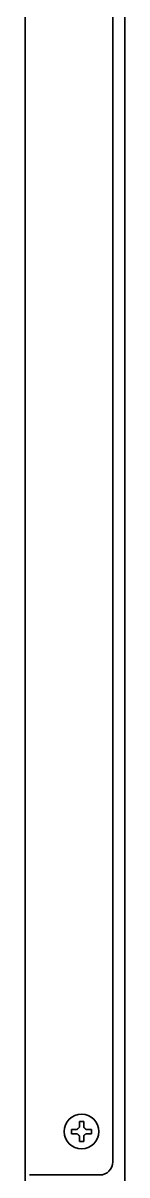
# Model space of a CAD drawing. Header units: inches. Extents: x 885 to 6823, y 710 to 5493.
# Drawn here: x 6798.8 to 6821.8, y 2379.5 to 2645.1 of the extents above; entities that cross this region are included whole.
import ezdxf

# ---------------------------------------------------------------- set-up
doc = ezdxf.new("R2010")
doc.units = ezdxf.units.IN
doc.layers.add('1', color=7, linetype='Continuous', true_color=0xffffff)

msp = doc.modelspace()

# ---------------------------------------------------------------- linework, layer by layer
at = {"layer": '1', "color": 7, "linetype": 'Continuous', "lineweight": 35}
for p, q in [((6821.76, 2356.86), (6821.76, 4008.38)), ((6821.76, 2356.86), (6821.76, 4008.38)), ((6798.76, 2695.45), (6798.76, 2377.66)), ((6818.96, 2691.16), (6818.96, 2382.46)), ((6809.46, 2389.46), (6809.46, 2389.96)), ((6809.46, 2388.96), (6809.46, 2389.46)), ((6814.06, 2389.96), (6814.06, 2389.46)), ((6814.06, 2389.46), (6814.06, 2388.96)), ((6815.96, 2379.46), (6799.76, 2379.46))]:
    msp.add_line(p, q, dxfattribs=at)
msp.add_circle((6811.76, 2389.46), 4, dxfattribs=at)
msp.add_arc((6815.96, 2382.46), 3, 270, 0, dxfattribs=at)
for points in [[(6811.26, 2391.76), (6811.42, 2391.76), (6811.76, 2391.76), (6812.09, 2391.76), (6812.26, 2391.76)], [(6811.26, 2390.46), (6811.26, 2390.51), (6811.26, 2390.62), (6811.26, 2390.78), (6811.26, 2390.94), (6811.26, 2391.09), (6811.26, 2391.25), (6811.26, 2391.4), (6811.26, 2391.57), (6811.26, 2391.69), (6811.26, 2391.76)], [(6810.76, 2388.96), (6810.7, 2388.96), (6810.6, 2388.96), (6810.43, 2388.96), (6810.28, 2388.96), (6810.12, 2388.96), (6809.97, 2388.96), (6809.81, 2388.96), (6809.65, 2388.96), (6809.52, 2388.96), (6809.46, 2388.96)], [(6810.76, 2389.96), (6810.78, 2389.98), (6810.83, 2390.03), (6810.9, 2390.1), (6810.97, 2390.17), (6811.04, 2390.24), (6811.12, 2390.31), (6811.19, 2390.38), (6811.23, 2390.43), (6811.26, 2390.46)], [(6811.26, 2388.46), (6811.23, 2388.48), (6811.18, 2388.53), (6811.11, 2388.61), (6811.04, 2388.68), (6810.97, 2388.75), (6810.9, 2388.82), (6810.83, 2388.89), (6810.78, 2388.93), (6810.76, 2388.96)], [(6812.26, 2390.46), (6812.28, 2390.43), (6812.34, 2390.38), (6812.41, 2390.3), (6812.48, 2390.23), (6812.55, 2390.16), (6812.62, 2390.09), (6812.69, 2390.02), (6812.74, 2389.98), (6812.76, 2389.96)], [(6812.76, 2388.96), (6812.73, 2388.93), (6812.69, 2388.88), (6812.62, 2388.81), (6812.54, 2388.74), (6812.47, 2388.67), (6812.4, 2388.6), (6812.33, 2388.53), (6812.28, 2388.48), (6812.26, 2388.46)], [(6812.26, 2388.46), (6812.26, 2388.4), (6812.26, 2388.29), (6812.26, 2388.13), (6812.26, 2387.97), (6812.26, 2387.82), (6812.26, 2387.67), (6812.26, 2387.51), (6812.26, 2387.34), (6812.26, 2387.22), (6812.26, 2387.16)], [(6812.76, 2389.96), (6812.81, 2389.96), (6812.92, 2389.96), (6813.08, 2389.96), (6813.24, 2389.96), (6813.4, 2389.96), (6813.55, 2389.96), (6813.7, 2389.96), (6813.87, 2389.96), (6813.99, 2389.96), (6814.06, 2389.96)], [(6812.26, 2387.16), (6812.09, 2387.16), (6811.76, 2387.16), (6811.42, 2387.16), (6811.26, 2387.16)]]:
    msp.add_open_spline(points, degree=3, dxfattribs=at)
for points in [[(6812.26, 2391.76), (6812.26, 2391.55), (6812.26, 2391.34), (6812.26, 2391.02), (6812.26, 2390.91), (6812.26, 2390.68), (6812.26, 2390.57), (6812.26, 2390.46)], [(6809.46, 2389.96), (6809.66, 2389.96), (6809.87, 2389.96), (6810.2, 2389.96), (6810.31, 2389.96), (6810.53, 2389.96), (6810.64, 2389.96), (6810.76, 2389.96)], [(6811.26, 2387.16), (6811.26, 2387.36), (6811.26, 2387.57), (6811.26, 2387.89), (6811.26, 2388), (6811.26, 2388.23), (6811.26, 2388.34), (6811.26, 2388.46)], [(6814.06, 2388.96), (6813.86, 2388.96), (6813.65, 2388.96), (6813.32, 2388.96), (6813.21, 2388.96), (6812.99, 2388.96), (6812.87, 2388.96), (6812.76, 2388.96)]]:
    msp.add_open_spline(points, degree=3, knots=[0, 0, 0, 0, 0.5, 0.5, 0.75, 0.75, 1, 1, 1, 1], dxfattribs=at)

doc.saveas('drawing.dxf')
